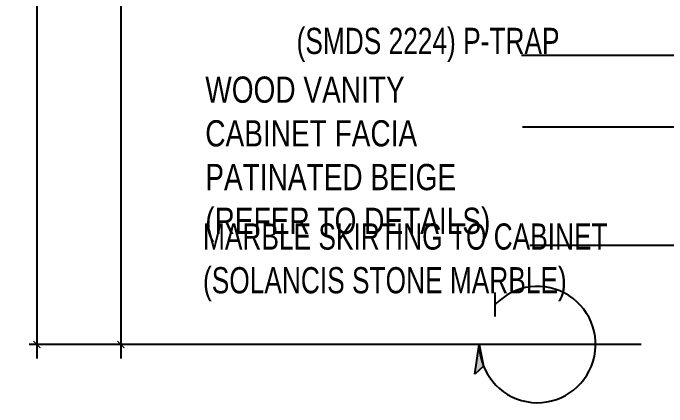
# Model space of a CAD drawing. Header units: inches. Extents: x 193287 to 241687, y 437648 to 550079.
# Drawn here: x 213024 to 214895, y 448157 to 449283 of the extents above; entities that cross this region are included whole.
import ezdxf

# ---------------------------------------------------------------- set-up
doc = ezdxf.new("R2010")
doc.units = ezdxf.units.IN
doc.header["$MEASUREMENT"] = 0
doc.layers.add('A-Dim-ID', color=9, linetype='Continuous', lineweight=20)
for name, color, linetype in [('CQ centerline', 8, 'Continuous'), ('CQ elevation arrow label', 1, 'Continuous'), ('CQ text label', 3, 'Continuous'), ('CQ_callout', 34, 'Continuous'), ('Layer1', 1, 'Continuous')]:
    doc.layers.add(name, color=color, linetype=linetype)
doc.styles.add('DIM 50', font='romans.shx', dxfattribs={"width": 0.75, "height": 100})
doc.styles.add('ST9', font='romans.shx', dxfattribs={"width": 0.8})
doc.styles.get("Standard").update_dxf_attribs({"font": 'arial.ttf'})
doc.dimstyles.new('DIM-20', dxfattribs={"dimscale": 1000, "dimtxt": 0.044, "dimasz": 0.035, "dimexe": 0.022, "dimexo": 0.022, "dimgap": 0.022, "dimtad": 1, "dimdec": 0, "dimzin": 0, "dimdsep": 46, "dimtxsty": 'ST9', "dimblk1": 'ARCHTICK', "dimblk2": 'ARCHTICK', "dimsah": 1, "dimcen": 0.088, "dimdle": 0.04, "dimclrd": 256, "dimclre": 256, "dimclrt": 3, "dimadec": 0, "dimazin": 0, "dimtfac": 1, "dimtdec": 0, "dimtix": 1, "dimtofl": 0, "dimtmove": 1, "dimatfit": 3, "dimldrblk": 'CLOSED', "dimfxl": 1, "dimtolj": 1, "dimtzin": 0, "dimarcsym": 0})
doc.dimstyles.get("Standard").update_dxf_attribs({"dimtxt": 0.18, "dimasz": 0.18, "dimexe": 0.18, "dimexo": 0.0625, "dimgap": 0.09, "dimtad": 0, "dimtih": 1, "dimtoh": 1, "dimdec": 4, "dimzin": 0, "dimdsep": 46, "dimtxsty": 'Standard', "dimcen": 0.09, "dimadec": 0, "dimazin": 0, "dimtfac": 1, "dimtdec": 4, "dimtofl": 0, "dimtmove": 0, "dimatfit": 3, "dimfxl": 1, "dimtolj": 1, "dimtzin": 0, "dimarcsym": 0})

# ---------------------------------------------------------------- blocks, each defined once
blk = doc.blocks.new('ARROW LEVEL')
at = {"layer": 'Layer1'}
blk.add_hatch(color=256, dxfattribs=at).paths.add_polyline_path([(412574, 433440), (412587.3, 433525.1), (412599.2, 433463.4)])
at = {"layer": 'CQ centerline'}
blk.add_line((412633, 433605.1, 0), (412633, 433674, 0), dxfattribs=at)
blk.add_arc((412753.7, 433525.1, 0), 166.3, 180, 136.51, dxfattribs=at)
at = {"layer": 'Layer1', "elevation": 0}
blk.add_lwpolyline([(412574, 433440), (412587.3, 433525.1), (412599.2, 433463.4)], close=True, dxfattribs=at)
blk = doc.blocks.new('_ARCHTICK')
at = {"color": 0, "linetype": 'ByBlock', "const_width": 0.15}
blk.add_lwpolyline([(-0.5, -0.5), (0.5, 0.5)], dxfattribs=at)
blk = doc.blocks.new('*D2488')
at = {"layer": 'A-Dim-ID', "lineweight": -2, "transparency": 16777216}
for p, q in [((213091.9, 452525.6), (213091.9, 448295.6)), ((214770.4, 452485.6), (213069.9, 452485.6)), ((214780.4, 448335.6), (213069.9, 448335.6))]:
    blk.add_line(p, q, dxfattribs=at)
at = {"layer": 'Defpoints', "color": 0, "transparency": 16777216}
for p in [(214792.4, 452485.6, 0), (213091.9, 448335.6), (214802.4, 448335.6, 0)]:
    blk.add_point(p, dxfattribs=at)
at = {"layer": 'A-Dim-ID', "lineweight": -2, "transparency": 16777216, "xscale": 20, "yscale": 20, "zscale": 20}
for p, rotation in [((213091.9, 452485.6), 90), ((213091.9, 448335.6), 270)]:
    blk.add_blockref('_ARCHTICK', p, dxfattribs=dict(at, rotation=rotation))
at = {"layer": 'A-Dim-ID', "color": 3, "transparency": 16777216, "insert": (213049.9, 450410.6), "char_height": 40, "attachment_point": 5, "rotation": 90, "style": 'ST9'}
blk.add_mtext('\\A1;4150', dxfattribs=at)
blk = doc.blocks.new('_CLOSED')
at = {"color": 0, "linetype": 'ByBlock'}
for p, q in [((-1, 0.167), (0, 0)), ((-1, 0.167), (-1, -0.167)), ((0, 0), (-1, -0.167)), ((0, 0), (-1, 0))]:
    blk.add_line(p, q, dxfattribs=at)
blk = doc.blocks.new('*D2490')
at = {"layer": 'A-Dim-ID', "lineweight": -2, "transparency": 16777216}
for p, q in [((213332.2, 451808.6), (213332.2, 448295.6)), ((215521.8, 451768.6), (213310.2, 451768.6)), ((214821, 448335.6), (213310.2, 448335.6))]:
    blk.add_line(p, q, dxfattribs=at)
at = {"layer": 'Defpoints', "color": 0, "transparency": 16777216}
for p in [(215543.8, 451768.6, 0), (213332.2, 448335.6), (214843, 448335.6, 0)]:
    blk.add_point(p, dxfattribs=at)
at = {"layer": 'A-Dim-ID', "lineweight": -2, "transparency": 16777216, "xscale": 20, "yscale": 20, "zscale": 20}
for p, rotation in [((213332.2, 451768.6), 90), ((213332.2, 448335.6), 270)]:
    blk.add_blockref('_ARCHTICK', p, dxfattribs=dict(at, rotation=rotation))
at = {"layer": 'A-Dim-ID', "color": 3, "transparency": 16777216, "insert": (213290.2, 450052.1), "char_height": 40, "attachment_point": 5, "rotation": 90, "style": 'ST9'}
blk.add_mtext('\\A1;3433', dxfattribs=at)

msp = doc.modelspace()

# ---------------------------------------------------------------- block references
at = {"layer": 'CQ elevation arrow label'}
msp.add_blockref('ARROW LEVEL', (-198229.547, 14810.492, 0.001), dxfattribs=at)

# ---------------------------------------------------------------- texts
at = {"layer": 'CQ text label', "color": 3, "ltscale": 500, "char_height": 75, "attachment_point": 1, "style": 'DIM 50'}
for s, insert, width in [('{\\fCityBlueprint|b0|i0|c2|p2;(SMDS 2224) P-TRAP}', (213834.877, 449241.251, 0), 1867.39225), ('{\\fCityBlueprint|b0|i0|c0|p0;\\W0.8;\\C256;WOOD VANITY CABINET FACIA PATINATED BEIGE\\P(REFER TO DETAILS)}', (213573.618, 449102.037, 0), 896.37317), ('{\\fCityBlueprint|b0|i0|c2|p2;MARBLE SKIRTING TO CABINET \\P(SOLANCIS STONE MARBLE)}', (213567.143, 448681.921, 0), 1867.39225)]:
    msp.add_mtext(s, dxfattribs=dict(at, insert=insert, width=width))

# ---------------------------------------------------------------- dimensions: what is measured, and where the dimension line sits
at = {"layer": 'A-Dim-ID'}
for base, p1, p2, picture, middle in [((213091.935, 448335.575, 0.001), (214792.446, 452485.575, 0.001), (214802.446, 448335.575, 0.001), '*D2488', (213049.935, 450410.575, 0.001)), ((213332.193, 448335.575, 0.001), (215543.841, 451768.611, 0.001), (214843.041, 448335.575, 0), '*D2490', (213290.193, 450052.093, 0.001))]:
    dim = msp.add_linear_dim(base=base, p1=p1, p2=p2, angle=90, dimstyle='DIM-20', override={"dimtxt": 0.04, "dimasz": 0.02}, dxfattribs=at)
    dim.commit()
    dim.dimension.update_dxf_attribs({"geometry": picture, "text_midpoint": middle})

# ---------------------------------------------------------------- leaders
at = {"layer": 'CQ_callout', "color": 8}
for points in [[(217261.534, 449220.87, 0), (216473.772, 450140.886, 0), (214478.197, 450140.886, 0)], [(216422.334, 449048.071, 0), (215140.809, 449371.769, 0), (214478.197, 449371.769, 0)], [(216397.114, 448892.847, 0), (215140.809, 449162.048, 0), (214478.197, 449162.048, 0)], [(215784.902, 448795.28, 0), (215144.139, 448957.129, 0), (214481.527, 448957.129, 0)], [(215709.568, 448402.742, 0), (215164.755, 448619.188, 0), (214502.143, 448619.188, 0)]]:
    msp.add_leader(points, dimstyle='Standard', override={"dimasz": 10, "dimldrblk": 'Dot', "dimfxl": 0.1, "dimarcsym": 2}, dxfattribs=at)

doc.saveas('drawing.dxf')
